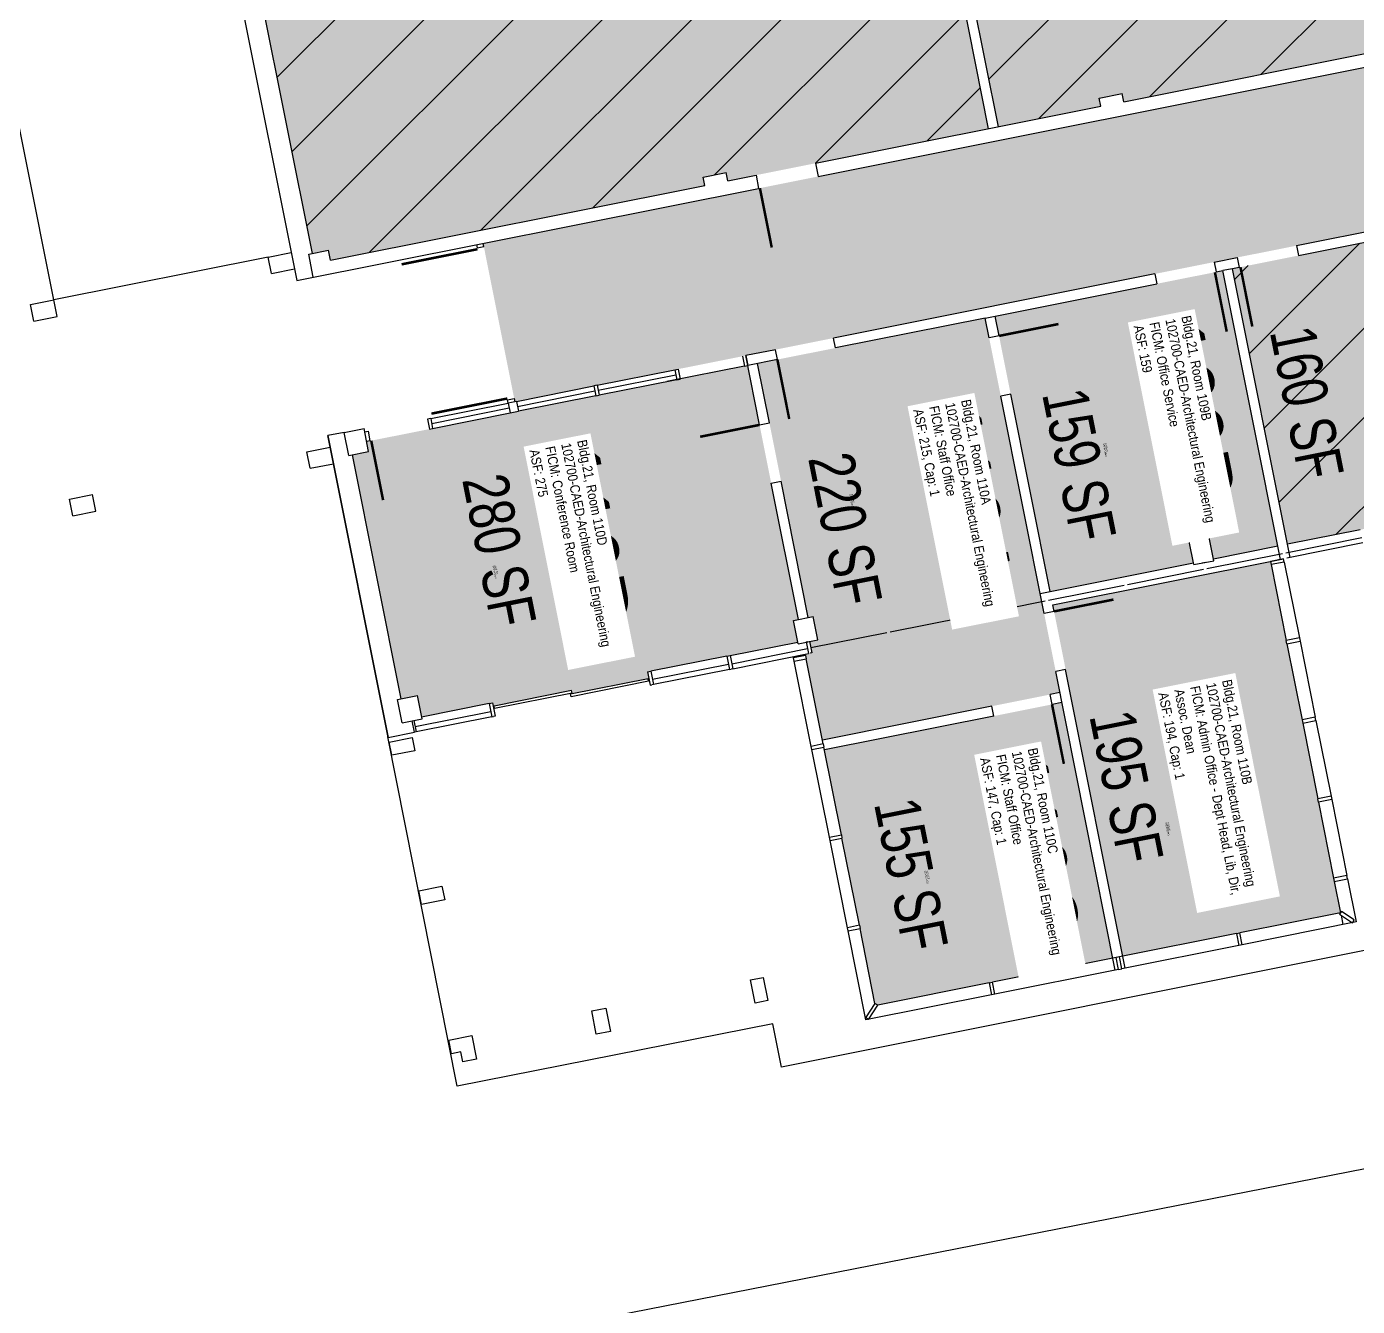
# Model space of a CAD drawing. Header units: inches. Extents: x 69202442 to 69207493, y 27670084 to 27674212.
# Drawn here: x 69204901 to 69205692, y 27672633 to 27673394 of the extents above; entities that cross this region are included whole.
import ezdxf
from ezdxf.enums import TextEntityAlignment as Align

# ---------------------------------------------------------------- set-up
doc = ezdxf.new("R2010")
doc.units = ezdxf.units.IN
doc.header["$LTSCALE"] = 10
doc.header["$MEASUREMENT"] = 0
for name, color, linetype in [('A-DOOR', 2, 'CONTINUOUS'), ('A-GLAZ', 1, 'CONTINUOUS'), ('A-IDEN-RNUM', 7, 'CONTINUOUS'), ('A-IDEN-SNUM', 4, 'CONTINUOUS'), ('A-IDEN-VNUM', 4, 'CONTINUOUS'), ('A-SITE', 3, 'CONTINUOUS'), ('A-WALL', 5, 'CONTINUOUS'), ('AREA-TEXT', 3, 'CONTINUOUS'), ('Rooms-Capacity', 4, 'CONTINUOUS'), ('Rooms-Category-Color', 7, 'CONTINUOUS'), ('Rooms-College-Color', 7, 'CONTINUOUS'), ('Rooms-Department-Color', 7, 'CONTINUOUS'), ('Rooms-Division-Color', 7, 'CONTINUOUS'), ('Rooms-Information', 7, 'CONTINUOUS')]:
    doc.layers.add(name, color=color, linetype=linetype)
doc.styles.add('CP_AREA', font='arial.ttf', dxfattribs={"height": 15})
doc.styles.add('CP_ROOMSNUMBER', font='arial.ttf', dxfattribs={"height": 1})
doc.styles.add('CP_ROOMVNUMBER', font='arial.ttf', dxfattribs={"width": 0.85, "height": 0.075})
pattern_1 = [(45, (0, 0), (-26.516504294, 26.516504294), [])]

msp = doc.modelspace()

# ---------------------------------------------------------------- hatches: boundary and pattern name
at = {"layer": 'Rooms-Capacity'}
h = msp.add_hatch(dxfattribs=at)
h.set_pattern_fill('ANSI31', color=256, scale=300, style=0)
h.set_pattern_definition(pattern_1)
h.paths.add_polyline_path([(69205453.36, 27673779.74), (69205450.81, 27673792.49), (69205390.01, 27673780.35), (69205479.08, 27673334.15), (69205485.94, 27673335.52), (69205525.17, 27673343.35), (69205539.88, 27673346.29), (69205538.9, 27673351.19), (69205552.63, 27673353.93), (69205553.61, 27673349.03), (69205590.87, 27673356.47), (69205596.76, 27673357.64), (69205668.34, 27673371.93), (69205707.57, 27673379.76), (69205723.26, 27673382.89), (69205758.56, 27673389.94), (69205775.23, 27673393.27), (69205774.26, 27673398.17), (69205787.98, 27673400.91), (69205788.96, 27673396.01), (69205873.3, 27673412.84), (69205784.23, 27673859.04), (69205699.9, 27673842.21), (69205702.44, 27673829.46), (69205688.71, 27673826.72), (69205686.17, 27673839.47), (69205507.69, 27673803.84), (69205501.81, 27673802.67), (69205464.54, 27673795.23), (69205467.09, 27673782.48)])
h = msp.add_hatch(dxfattribs=at)
h.set_pattern_fill('ANSI31', color=256, scale=300, style=0)
h.set_pattern_definition(pattern_1)
h.paths.add_polyline_path([(69205384.13, 27673779.18), (69205473.19, 27673332.98), (69205370.22, 27673312.43), (69205334.92, 27673305.38), (69205318.25, 27673302.05), (69205317.27, 27673306.95), (69205303.54, 27673304.21), (69205304.52, 27673299.31), (69205207.44, 27673279.93), (69205168.21, 27673272.1), (69205081.91, 27673254.88), (69205080.74, 27673260.76), (69205070.93, 27673258.8), (69204985.58, 27673686.37), (69204995.39, 27673688.32), (69204992.85, 27673701.07), (69205215.46, 27673745.51), (69205218, 27673732.76), (69205231.73, 27673735.5), (69205229.18, 27673748.25)])
h = msp.add_hatch(dxfattribs=at)
h.set_pattern_fill('ANSI31', color=256, scale=300, style=0)
h.set_pattern_definition(pattern_1)
h.paths.add_polyline_path([(69205618.29, 27673249.77), (69205753.62, 27673276.78), (69205786.31, 27673113.01), (69205650.98, 27673086)])
at = {"layer": 'Rooms-Category-Color', "true_color": 0xe3f498}
for points in [[(69205453.36, 27673779.74), (69205450.81, 27673792.49), (69205390.01, 27673780.35), (69205479.08, 27673334.15), (69205485.94, 27673335.52), (69205525.17, 27673343.35), (69205539.88, 27673346.29), (69205538.9, 27673351.19), (69205552.63, 27673353.93), (69205553.61, 27673349.03), (69205590.87, 27673356.47), (69205596.76, 27673357.64), (69205668.34, 27673371.93), (69205707.57, 27673379.76), (69205723.26, 27673382.89), (69205758.56, 27673389.94), (69205775.23, 27673393.27), (69205774.26, 27673398.17), (69205787.98, 27673400.91), (69205788.96, 27673396.01), (69205873.3, 27673412.84), (69205784.23, 27673859.04), (69205699.9, 27673842.21), (69205702.44, 27673829.46), (69205688.71, 27673826.72), (69205686.17, 27673839.47), (69205507.69, 27673803.84), (69205501.81, 27673802.67), (69205464.54, 27673795.23), (69205467.09, 27673782.48)], [(69205384.13, 27673779.18), (69205473.19, 27673332.98), (69205370.22, 27673312.43), (69205334.92, 27673305.38), (69205318.25, 27673302.05), (69205317.27, 27673306.95), (69205303.54, 27673304.21), (69205304.52, 27673299.31), (69205207.44, 27673279.93), (69205168.21, 27673272.1), (69205081.91, 27673254.88), (69205080.74, 27673260.76), (69205070.93, 27673258.8), (69204985.58, 27673686.37), (69204995.39, 27673688.32), (69204992.85, 27673701.07), (69205215.46, 27673745.51), (69205218, 27673732.76), (69205231.73, 27673735.5), (69205229.18, 27673748.25)]]:
    msp.add_hatch(color=61, dxfattribs=at).paths.add_polyline_path(points)
at = {"layer": 'Rooms-Category-Color', "true_color": 0xadadad}
msp.add_hatch(color=253, dxfattribs=at).paths.add_polyline_path([(69206739.13, 27673468.63), (69206767.56, 27673326.22), (69206768.34, 27673322.29), (69206770.49, 27673311.51), (69206548.87, 27673267.27), (69206546.71, 27673278.05), (69206515.39, 27673434.96), (69206439.88, 27673419.89), (69206381.04, 27673408.14), (69206271.21, 27673386.22), (69206235.91, 27673379.17), (69206215.31, 27673375.06), (69206180.01, 27673368.01), (69206100.58, 27673352.16), (69206040.76, 27673340.22), (69205938.77, 27673319.86), (69205903.46, 27673312.81), (69205889.73, 27673310.07), (69205854.43, 27673303.03), (69205656.34, 27673263.48), (69205621.04, 27673256.44), (69205607.31, 27673253.7), (69205572, 27673246.65), (69205323.9, 27673197.13), (69205288.59, 27673190.08), (69205191.51, 27673170.7), (69205172.72, 27673264.84), (69205209, 27673272.09), (69205336.49, 27673297.53), (69205371.79, 27673304.58), (69205487.51, 27673327.68), (69205526.73, 27673335.51), (69205669.91, 27673364.09), (69205709.14, 27673371.92), (69205724.83, 27673375.05), (69205760.13, 27673382.1), (69205969.01, 27673423.79), (69206004.31, 27673430.84), (69206058.25, 27673441.6), (69206097.47, 27673449.43), (69206277.91, 27673485.45), (69206302.43, 27673490.34), (69206313.22, 27673492.5), (69206341.66, 27673498.17), (69206511.31, 27673532.04), (69206550.54, 27673539.87), (69206666.25, 27673562.97), (69206701.56, 27673570.01), (69206746.67, 27673579.02), (69206754.51, 27673580.58), (69206755.3, 27673576.66), (69206762.34, 27673541.36), (69206774.28, 27673481.54), (69206738, 27673474.3)])
at = {"layer": 'Rooms-Category-Color', "true_color": 0xfa9ba3}
for points in [[(69205618.29, 27673249.77), (69205753.62, 27673276.78), (69205786.31, 27673113.01), (69205650.98, 27673086)], [(69205477.07, 27673221.58), (69205612.4, 27673248.6), (69205645.09, 27673084.83), (69205606.85, 27673077.19), (69205604.3, 27673089.94), (69205592.54, 27673087.59), (69205595.08, 27673074.84), (69205509.76, 27673057.81)], [(69205368.15, 27673021.39), (69205366.78, 27673028.25), (69205371.69, 27673029.23), (69205368.95, 27673042.96), (69205366, 27673042.38), (69205335.86, 27673193.4), (69205471.19, 27673220.41), (69205473.54, 27673208.64), (69205515.62, 27672997.8), (69205374.41, 27672969.61), (69205364.23, 27673020.61), (69205368.15, 27673021.39)], [(69205103.44, 27673147), (69205329.98, 27673192.22), (69205360.12, 27673041.2), (69205357.18, 27673040.61), (69205359.72, 27673027.86), (69205270.48, 27673010.05), (69205271.27, 27673006.13), (69205225.67, 27672997.03), (69205225.27, 27672998.99), (69205178.69, 27672989.69), (69205178.3, 27672991.65), (69205136.13, 27672983.23), (69205133.59, 27672995.98), (69205123.78, 27672994.03), (69205094.81, 27673139.16), (69205104.62, 27673141.12)], [(69205511.33, 27673049.97), (69205640.78, 27673075.81), (69205682.47, 27672866.93), (69205553.02, 27672841.09)], [(69205516.8, 27672991.92), (69205375.58, 27672963.73), (69205405.65, 27672813.09), (69205407.34, 27672812.01), (69205547.14, 27672839.92)]]:
    msp.add_hatch(color=241, dxfattribs=at).paths.add_polyline_path(points)
at = {"layer": 'Rooms-College-Color', "true_color": 0xe3f498}
for points in [[(69205453.36, 27673779.74), (69205450.81, 27673792.49), (69205390.01, 27673780.35), (69205479.08, 27673334.15), (69205485.94, 27673335.52), (69205525.17, 27673343.35), (69205539.88, 27673346.29), (69205538.9, 27673351.19), (69205552.63, 27673353.93), (69205553.61, 27673349.03), (69205590.87, 27673356.47), (69205596.76, 27673357.64), (69205668.34, 27673371.93), (69205707.57, 27673379.76), (69205723.26, 27673382.89), (69205758.56, 27673389.94), (69205775.23, 27673393.27), (69205774.26, 27673398.17), (69205787.98, 27673400.91), (69205788.96, 27673396.01), (69205873.3, 27673412.84), (69205784.23, 27673859.04), (69205699.9, 27673842.21), (69205702.44, 27673829.46), (69205688.71, 27673826.72), (69205686.17, 27673839.47), (69205507.69, 27673803.84), (69205501.81, 27673802.67), (69205464.54, 27673795.23), (69205467.09, 27673782.48)], [(69205384.13, 27673779.18), (69205473.19, 27673332.98), (69205370.22, 27673312.43), (69205334.92, 27673305.38), (69205318.25, 27673302.05), (69205317.27, 27673306.95), (69205303.54, 27673304.21), (69205304.52, 27673299.31), (69205207.44, 27673279.93), (69205168.21, 27673272.1), (69205081.91, 27673254.88), (69205080.74, 27673260.76), (69205070.93, 27673258.8), (69204985.58, 27673686.37), (69204995.39, 27673688.32), (69204992.85, 27673701.07), (69205215.46, 27673745.51), (69205218, 27673732.76), (69205231.73, 27673735.5), (69205229.18, 27673748.25)], [(69205618.29, 27673249.77), (69205753.62, 27673276.78), (69205786.31, 27673113.01), (69205650.98, 27673086)], [(69205477.07, 27673221.58), (69205612.4, 27673248.6), (69205645.09, 27673084.83), (69205606.85, 27673077.19), (69205604.3, 27673089.94), (69205592.54, 27673087.59), (69205595.08, 27673074.84), (69205509.76, 27673057.81)], [(69205368.15, 27673021.39), (69205366.78, 27673028.25), (69205371.69, 27673029.23), (69205368.95, 27673042.96), (69205366, 27673042.38), (69205335.86, 27673193.4), (69205471.19, 27673220.41), (69205473.54, 27673208.64), (69205515.62, 27672997.8), (69205374.41, 27672969.61), (69205364.23, 27673020.61), (69205368.15, 27673021.39)], [(69205103.44, 27673147), (69205329.98, 27673192.22), (69205360.12, 27673041.2), (69205357.18, 27673040.61), (69205359.72, 27673027.86), (69205270.48, 27673010.05), (69205271.27, 27673006.13), (69205225.67, 27672997.03), (69205225.27, 27672998.99), (69205178.69, 27672989.69), (69205178.3, 27672991.65), (69205136.13, 27672983.23), (69205133.59, 27672995.98), (69205123.78, 27672994.03), (69205094.81, 27673139.16), (69205104.62, 27673141.12)], [(69205511.33, 27673049.97), (69205640.78, 27673075.81), (69205682.47, 27672866.93), (69205553.02, 27672841.09)], [(69205516.8, 27672991.92), (69205375.58, 27672963.73), (69205405.65, 27672813.09), (69205407.34, 27672812.01), (69205547.14, 27672839.92)]]:
    msp.add_hatch(color=61, dxfattribs=at).paths.add_polyline_path(points)
at = {"layer": 'Rooms-College-Color', "true_color": 0xadadad}
msp.add_hatch(color=253, dxfattribs=at).paths.add_polyline_path([(69206739.13, 27673468.63), (69206767.56, 27673326.22), (69206768.34, 27673322.29), (69206770.49, 27673311.51), (69206548.87, 27673267.27), (69206546.71, 27673278.05), (69206515.39, 27673434.96), (69206439.88, 27673419.89), (69206381.04, 27673408.14), (69206271.21, 27673386.22), (69206235.91, 27673379.17), (69206215.31, 27673375.06), (69206180.01, 27673368.01), (69206100.58, 27673352.16), (69206040.76, 27673340.22), (69205938.77, 27673319.86), (69205903.46, 27673312.81), (69205889.73, 27673310.07), (69205854.43, 27673303.03), (69205656.34, 27673263.48), (69205621.04, 27673256.44), (69205607.31, 27673253.7), (69205572, 27673246.65), (69205323.9, 27673197.13), (69205288.59, 27673190.08), (69205191.51, 27673170.7), (69205172.72, 27673264.84), (69205209, 27673272.09), (69205336.49, 27673297.53), (69205371.79, 27673304.58), (69205487.51, 27673327.68), (69205526.73, 27673335.51), (69205669.91, 27673364.09), (69205709.14, 27673371.92), (69205724.83, 27673375.05), (69205760.13, 27673382.1), (69205969.01, 27673423.79), (69206004.31, 27673430.84), (69206058.25, 27673441.6), (69206097.47, 27673449.43), (69206277.91, 27673485.45), (69206302.43, 27673490.34), (69206313.22, 27673492.5), (69206341.66, 27673498.17), (69206511.31, 27673532.04), (69206550.54, 27673539.87), (69206666.25, 27673562.97), (69206701.56, 27673570.01), (69206746.67, 27673579.02), (69206754.51, 27673580.58), (69206755.3, 27673576.66), (69206762.34, 27673541.36), (69206774.28, 27673481.54), (69206738, 27673474.3)])
at = {"layer": 'Rooms-Department-Color', "true_color": 0xe3f498}
for points in [[(69205453.36, 27673779.74), (69205450.81, 27673792.49), (69205390.01, 27673780.35), (69205479.08, 27673334.15), (69205485.94, 27673335.52), (69205525.17, 27673343.35), (69205539.88, 27673346.29), (69205538.9, 27673351.19), (69205552.63, 27673353.93), (69205553.61, 27673349.03), (69205590.87, 27673356.47), (69205596.76, 27673357.64), (69205668.34, 27673371.93), (69205707.57, 27673379.76), (69205723.26, 27673382.89), (69205758.56, 27673389.94), (69205775.23, 27673393.27), (69205774.26, 27673398.17), (69205787.98, 27673400.91), (69205788.96, 27673396.01), (69205873.3, 27673412.84), (69205784.23, 27673859.04), (69205699.9, 27673842.21), (69205702.44, 27673829.46), (69205688.71, 27673826.72), (69205686.17, 27673839.47), (69205507.69, 27673803.84), (69205501.81, 27673802.67), (69205464.54, 27673795.23), (69205467.09, 27673782.48)], [(69205384.13, 27673779.18), (69205473.19, 27673332.98), (69205370.22, 27673312.43), (69205334.92, 27673305.38), (69205318.25, 27673302.05), (69205317.27, 27673306.95), (69205303.54, 27673304.21), (69205304.52, 27673299.31), (69205207.44, 27673279.93), (69205168.21, 27673272.1), (69205081.91, 27673254.88), (69205080.74, 27673260.76), (69205070.93, 27673258.8), (69204985.58, 27673686.37), (69204995.39, 27673688.32), (69204992.85, 27673701.07), (69205215.46, 27673745.51), (69205218, 27673732.76), (69205231.73, 27673735.5), (69205229.18, 27673748.25)], [(69205618.29, 27673249.77), (69205753.62, 27673276.78), (69205786.31, 27673113.01), (69205650.98, 27673086)], [(69205477.07, 27673221.58), (69205612.4, 27673248.6), (69205645.09, 27673084.83), (69205606.85, 27673077.19), (69205604.3, 27673089.94), (69205592.54, 27673087.59), (69205595.08, 27673074.84), (69205509.76, 27673057.81)], [(69205368.15, 27673021.39), (69205366.78, 27673028.25), (69205371.69, 27673029.23), (69205368.95, 27673042.96), (69205366, 27673042.38), (69205335.86, 27673193.4), (69205471.19, 27673220.41), (69205473.54, 27673208.64), (69205515.62, 27672997.8), (69205374.41, 27672969.61), (69205364.23, 27673020.61), (69205368.15, 27673021.39)], [(69205103.44, 27673147), (69205329.98, 27673192.22), (69205360.12, 27673041.2), (69205357.18, 27673040.61), (69205359.72, 27673027.86), (69205270.48, 27673010.05), (69205271.27, 27673006.13), (69205225.67, 27672997.03), (69205225.27, 27672998.99), (69205178.69, 27672989.69), (69205178.3, 27672991.65), (69205136.13, 27672983.23), (69205133.59, 27672995.98), (69205123.78, 27672994.03), (69205094.81, 27673139.16), (69205104.62, 27673141.12)], [(69205511.33, 27673049.97), (69205640.78, 27673075.81), (69205682.47, 27672866.93), (69205553.02, 27672841.09)], [(69205516.8, 27672991.92), (69205375.58, 27672963.73), (69205405.65, 27672813.09), (69205407.34, 27672812.01), (69205547.14, 27672839.92)]]:
    msp.add_hatch(color=61, dxfattribs=at).paths.add_polyline_path(points)
at = {"layer": 'Rooms-Department-Color', "true_color": 0xacacac}
msp.add_hatch(color=253, dxfattribs=at).paths.add_polyline_path([(69206739.13, 27673468.63), (69206767.56, 27673326.22), (69206768.34, 27673322.29), (69206770.49, 27673311.51), (69206548.87, 27673267.27), (69206546.71, 27673278.05), (69206515.39, 27673434.96), (69206439.88, 27673419.89), (69206381.04, 27673408.14), (69206271.21, 27673386.22), (69206235.91, 27673379.17), (69206215.31, 27673375.06), (69206180.01, 27673368.01), (69206100.58, 27673352.16), (69206040.76, 27673340.22), (69205938.77, 27673319.86), (69205903.46, 27673312.81), (69205889.73, 27673310.07), (69205854.43, 27673303.03), (69205656.34, 27673263.48), (69205621.04, 27673256.44), (69205607.31, 27673253.7), (69205572, 27673246.65), (69205323.9, 27673197.13), (69205288.59, 27673190.08), (69205191.51, 27673170.7), (69205172.72, 27673264.84), (69205209, 27673272.09), (69205336.49, 27673297.53), (69205371.79, 27673304.58), (69205487.51, 27673327.68), (69205526.73, 27673335.51), (69205669.91, 27673364.09), (69205709.14, 27673371.92), (69205724.83, 27673375.05), (69205760.13, 27673382.1), (69205969.01, 27673423.79), (69206004.31, 27673430.84), (69206058.25, 27673441.6), (69206097.47, 27673449.43), (69206277.91, 27673485.45), (69206302.43, 27673490.34), (69206313.22, 27673492.5), (69206341.66, 27673498.17), (69206511.31, 27673532.04), (69206550.54, 27673539.87), (69206666.25, 27673562.97), (69206701.56, 27673570.01), (69206746.67, 27673579.02), (69206754.51, 27673580.58), (69206755.3, 27673576.66), (69206762.34, 27673541.36), (69206774.28, 27673481.54), (69206738, 27673474.3)])
at = {"layer": 'Rooms-Division-Color', "true_color": 0xe3f498}
for points in [[(69205453.36, 27673779.74), (69205450.81, 27673792.49), (69205390.01, 27673780.35), (69205479.08, 27673334.15), (69205485.94, 27673335.52), (69205525.17, 27673343.35), (69205539.88, 27673346.29), (69205538.9, 27673351.19), (69205552.63, 27673353.93), (69205553.61, 27673349.03), (69205590.87, 27673356.47), (69205596.76, 27673357.64), (69205668.34, 27673371.93), (69205707.57, 27673379.76), (69205723.26, 27673382.89), (69205758.56, 27673389.94), (69205775.23, 27673393.27), (69205774.26, 27673398.17), (69205787.98, 27673400.91), (69205788.96, 27673396.01), (69205873.3, 27673412.84), (69205784.23, 27673859.04), (69205699.9, 27673842.21), (69205702.44, 27673829.46), (69205688.71, 27673826.72), (69205686.17, 27673839.47), (69205507.69, 27673803.84), (69205501.81, 27673802.67), (69205464.54, 27673795.23), (69205467.09, 27673782.48)], [(69205384.13, 27673779.18), (69205473.19, 27673332.98), (69205370.22, 27673312.43), (69205334.92, 27673305.38), (69205318.25, 27673302.05), (69205317.27, 27673306.95), (69205303.54, 27673304.21), (69205304.52, 27673299.31), (69205207.44, 27673279.93), (69205168.21, 27673272.1), (69205081.91, 27673254.88), (69205080.74, 27673260.76), (69205070.93, 27673258.8), (69204985.58, 27673686.37), (69204995.39, 27673688.32), (69204992.85, 27673701.07), (69205215.46, 27673745.51), (69205218, 27673732.76), (69205231.73, 27673735.5), (69205229.18, 27673748.25)], [(69205618.29, 27673249.77), (69205753.62, 27673276.78), (69205786.31, 27673113.01), (69205650.98, 27673086)], [(69205477.07, 27673221.58), (69205612.4, 27673248.6), (69205645.09, 27673084.83), (69205606.85, 27673077.19), (69205604.3, 27673089.94), (69205592.54, 27673087.59), (69205595.08, 27673074.84), (69205509.76, 27673057.81)], [(69205368.15, 27673021.39), (69205366.78, 27673028.25), (69205371.69, 27673029.23), (69205368.95, 27673042.96), (69205366, 27673042.38), (69205335.86, 27673193.4), (69205471.19, 27673220.41), (69205473.54, 27673208.64), (69205515.62, 27672997.8), (69205374.41, 27672969.61), (69205364.23, 27673020.61), (69205368.15, 27673021.39)], [(69205103.44, 27673147), (69205329.98, 27673192.22), (69205360.12, 27673041.2), (69205357.18, 27673040.61), (69205359.72, 27673027.86), (69205270.48, 27673010.05), (69205271.27, 27673006.13), (69205225.67, 27672997.03), (69205225.27, 27672998.99), (69205178.69, 27672989.69), (69205178.3, 27672991.65), (69205136.13, 27672983.23), (69205133.59, 27672995.98), (69205123.78, 27672994.03), (69205094.81, 27673139.16), (69205104.62, 27673141.12)], [(69205511.33, 27673049.97), (69205640.78, 27673075.81), (69205682.47, 27672866.93), (69205553.02, 27672841.09)], [(69205516.8, 27672991.92), (69205375.58, 27672963.73), (69205405.65, 27672813.09), (69205407.34, 27672812.01), (69205547.14, 27672839.92)]]:
    msp.add_hatch(color=61, dxfattribs=at).paths.add_polyline_path(points)
at = {"layer": 'Rooms-Division-Color', "true_color": 0xadadad}
msp.add_hatch(color=253, dxfattribs=at).paths.add_polyline_path([(69206739.13, 27673468.63), (69206767.56, 27673326.22), (69206768.34, 27673322.29), (69206770.49, 27673311.51), (69206548.87, 27673267.27), (69206546.71, 27673278.05), (69206515.39, 27673434.96), (69206439.88, 27673419.89), (69206381.04, 27673408.14), (69206271.21, 27673386.22), (69206235.91, 27673379.17), (69206215.31, 27673375.06), (69206180.01, 27673368.01), (69206100.58, 27673352.16), (69206040.76, 27673340.22), (69205938.77, 27673319.86), (69205903.46, 27673312.81), (69205889.73, 27673310.07), (69205854.43, 27673303.03), (69205656.34, 27673263.48), (69205621.04, 27673256.44), (69205607.31, 27673253.7), (69205572, 27673246.65), (69205323.9, 27673197.13), (69205288.59, 27673190.08), (69205191.51, 27673170.7), (69205172.72, 27673264.84), (69205209, 27673272.09), (69205336.49, 27673297.53), (69205371.79, 27673304.58), (69205487.51, 27673327.68), (69205526.73, 27673335.51), (69205669.91, 27673364.09), (69205709.14, 27673371.92), (69205724.83, 27673375.05), (69205760.13, 27673382.1), (69205969.01, 27673423.79), (69206004.31, 27673430.84), (69206058.25, 27673441.6), (69206097.47, 27673449.43), (69206277.91, 27673485.45), (69206302.43, 27673490.34), (69206313.22, 27673492.5), (69206341.66, 27673498.17), (69206511.31, 27673532.04), (69206550.54, 27673539.87), (69206666.25, 27673562.97), (69206701.56, 27673570.01), (69206746.67, 27673579.02), (69206754.51, 27673580.58), (69206755.3, 27673576.66), (69206762.34, 27673541.36), (69206774.28, 27673481.54), (69206738, 27673474.3)])

# ---------------------------------------------------------------- linework, layer by layer
at = {"layer": 'A-DOOR'}
for p, q in [((69205270.78, 27673006.03), (69205224.69, 27672996.83)), ((69205271.07, 27673004.56), (69205224.98, 27672995.36)), ((69205271.07, 27673004.56), (69205270.78, 27673006.03)), ((69205225.27, 27672998.99), (69205179.18, 27672989.79)), ((69205225.57, 27672997.52), (69205179.48, 27672988.32)), ((69205224.98, 27672995.36), (69205224.69, 27672996.83)), ((69205225.57, 27672997.52), (69205225.27, 27672998.99)), ((69205179.48, 27672988.32), (69205179.18, 27672989.79))]:
    msp.add_line(p, q, dxfattribs=at)
for points in [[(69205337.22, 27673297.68, 1.5, 1.5, 0), (69205344.27, 27673262.38, 0, 0, 0), (69205345, 27673262.52, 0, 0, 0.414214), (69205371.5, 27673306.05, 0, 0, 0.414214)], [(69205169.33, 27673261.36, 1.5, 1.5, 0), (69205124.22, 27673252.36, 0, 0, 0), (69205124.08, 27673253.09, 0, 0, 0.414214), (69205178.19, 27673216.99, 0, 0, 0.414214)], [(69205622.95, 27673250.7, 1.5, 1.5, 0), (69205629.99, 27673215.4, 0, 0, 0), (69205630.73, 27673215.54, 0, 0, 0.414214), (69205657.22, 27673259.07, 0, 0, 0.414214)], [(69205607.75, 27673247.67, 1.5, 1.5, 0), (69205614.79, 27673212.36, 0, 0, 0), (69205614.06, 27673212.22, 0, 0, -0.414214), (69205572.88, 27673242.24, 0, 0, -0.414214)], [(69205187.05, 27673172.61, 1.5, 1.5, 0), (69205141.94, 27673163.61, 0, 0, 0), (69205142.08, 27673162.87, 0, 0, -0.414214), (69205178.19, 27673216.99, 0, 0, -0.414214)], [(69205479.42, 27673209.82, 1.5, 1.5, 0), (69205514.73, 27673216.86, 0, 0, 0), (69205514.87, 27673216.13, 0, 0, -0.414214), (69205484.85, 27673174.95, 0, 0, -0.414214)], [(69205347.63, 27673195.74, 1.5, 1.5, 0), (69205354.67, 27673160.44, 0, 0, 0), (69205355.41, 27673160.59, 0, 0, 0.414214), (69205381.9, 27673204.12, 0, 0, 0.414214)], [(69205106.14, 27673147.54, 1.5, 1.5, 0), (69205113.19, 27673112.24, 0, 0, 0), (69205113.92, 27673112.39, 0, 0, 0.414214), (69205140.42, 27673155.91, 0, 0, 0.414214)], [(69205337.02, 27673156.92, 1.5, 1.5, 0), (69205301.72, 27673149.87, 0, 0, 0), (69205301.87, 27673149.14, 0, 0, 0.414214), (69205345.39, 27673122.64, 0, 0, 0.414214)], [(69205512.11, 27673046.05, 1.5, 1.5, 0), (69205547.42, 27673053.09, 0, 0, 0), (69205547.56, 27673052.36, 0, 0, -0.414214), (69205517.54, 27673011.18, 0, 0, -0.414214)], [(69205510.91, 27672990.74, 1.5, 1.5, 0), (69205517.96, 27672955.44, 0, 0, 0), (69205517.23, 27672955.29, 0, 0, -0.414214), (69205476.05, 27672985.31, 0, 0, -0.414214)]]:
    msp.add_lwpolyline(points, format="xyseb", dxfattribs=at)
at = {"layer": 'A-GLAZ'}
for p, q in [((69205328.01, 27673191.83), (69205281.92, 27673182.63)), ((69205240.54, 27673180.49), (69205286.63, 27673189.69)), ((69205241.13, 27673177.55), (69205287.22, 27673186.75)), ((69205287.81, 27673183.8), (69205241.72, 27673174.6)), ((69205192.49, 27673170.9), (69205238.58, 27673180.1)), ((69205193.08, 27673167.95), (69205239.17, 27673177.15)), ((69205141.5, 27673160.72), (69205187.59, 27673169.92)), ((69205239.75, 27673174.21), (69205193.66, 27673165.01)), ((69205142.08, 27673157.78), (69205188.17, 27673166.98)), ((69205142.67, 27673154.83), (69205188.76, 27673164.03)), ((69205695.1, 27673089.71), (69205649.99, 27673080.71)), ((69205694.13, 27673094.61), (69205650.98, 27673086)), ((69205695.69, 27673086.77), (69205650.58, 27673077.77)), ((69205648.03, 27673080.32), (69205602.92, 27673071.31)), ((69205641.17, 27673073.85), (69205650.17, 27673028.74)), ((69205649.02, 27673075.41), (69205658.03, 27673030.3)), ((69205600.96, 27673070.92), (69205555.85, 27673061.92)), ((69205553.89, 27673061.52), (69205508.78, 27673052.52)), ((69205506.82, 27673052.13), (69205461.71, 27673043.12)), ((69205459.75, 27673042.73), (69205414.64, 27673033.73)), ((69205319.52, 27673019.84), (69205359.72, 27673027.86)), ((69205412.68, 27673033.34), (69205367.57, 27673024.33)), ((69205650.56, 27673026.77), (69205659.57, 27672981.66)), ((69205658.42, 27673028.34), (69205667.42, 27672983.23)), ((69205317.55, 27673019.45), (69205272.44, 27673010.44)), ((69205320.49, 27673014.94), (69205365.6, 27673023.94)), ((69205321.08, 27673011.99), (69205366.19, 27673021)), ((69205357.26, 27673018.5), (69205357.12, 27673019.19)), ((69205364.37, 27673019.92), (69205364.23, 27673020.61)), ((69205374.88, 27672967.26), (69205364.76, 27673017.96)), ((69205318.53, 27673014.54), (69205273.42, 27673005.54)), ((69205319.12, 27673011.6), (69205274.01, 27673002.6)), ((69205367.78, 27672965.85), (69205357.65, 27673016.54)), ((69205177.32, 27672986.36), (69205132.21, 27672977.35)), ((69205176.34, 27672991.26), (69205136.13, 27672983.23)), ((69205177.91, 27672983.41), (69205132.8, 27672974.41)), ((69205659.96, 27672979.7), (69205668.96, 27672934.59)), ((69205667.82, 27672981.27), (69205676.82, 27672936.16)), ((69205378.55, 27672911.9), (69205368.17, 27672963.88)), ((69205385.65, 27672913.31), (69205375.27, 27672965.3)), ((69205669.35, 27672932.63), (69205678.36, 27672887.52)), ((69205677.21, 27672934.2), (69205686.22, 27672889.09)), ((69205389.3, 27672858.05), (69205378.94, 27672909.93)), ((69205396.4, 27672859.47), (69205386.04, 27672911.35)), ((69205678.75, 27672885.56), (69205682.47, 27672866.93)), ((69205686.61, 27672887.13), (69205691.73, 27672861.45)), ((69205682.47, 27672866.93), (69205622.59, 27672854.98)), ((69205691.73, 27672861.45), (69205624, 27672847.93)), ((69205682.75, 27672865.54), (69205683.88, 27672859.88)), ((69205400.24, 27672803.24), (69205389.69, 27672856.09)), ((69205405.65, 27672813.09), (69205396.79, 27672857.51)), ((69205620.63, 27672854.58), (69205551.06, 27672840.7)), ((69205622.03, 27672847.53), (69205552.48, 27672833.65)), ((69205549.1, 27672840.31), (69205475.45, 27672825.6)), ((69205550.52, 27672833.26), (69205476.85, 27672818.55)), ((69205473.49, 27672825.21), (69205407.34, 27672812.01)), ((69205474.89, 27672818.16), (69205400.23, 27672803.26))]:
    msp.add_line(p, q, dxfattribs=at)
at = {"layer": 'A-SITE'}
for p, q in [((69204917.36, 27673231.21), (69204843.96, 27673598.95)), ((69205044.85, 27673256.65), (69204917.36, 27673231.21))]:
    msp.add_line(p, q, dxfattribs=at)
msp.add_lwpolyline([(69205873.15, 27673122.63), (69205907.88, 27672948.73), (69206009.86, 27672968.56), (69206016.63, 27672933.7), (69205706.63, 27672872.42), (69205711.63, 27672847.41), (69205350.04, 27672775.19), (69205344.95, 27672800.95), (69205157.27, 27672763.92), (69205116.06, 27672971.41)], dxfattribs=at)
for points in [[(69205116.78, 27672968.32), (69205130.45, 27672971.05), (69205132.01, 27672963.25), (69205118.34, 27672960.52)], [(69205134.4, 27672879.93), (69205148.19, 27672882.69), (69205149.82, 27672874.53), (69205136.03, 27672871.77)], [(69205331.64, 27672826.96), (69205339.19, 27672828.47), (69205341.92, 27672814.79), (69205334.37, 27672813.28)], [(69205237.22, 27672808.56), (69205245.55, 27672810.22), (69205248.31, 27672796.39), (69205239.98, 27672794.72)], [(69205152.19, 27672791.15), (69205165.89, 27672793.89), (69205168.67, 27672779.99), (69205160.59, 27672778.38), (69205159.43, 27672784.2), (69205153.8, 27672783.07), (69205152.19, 27672791.15)], [(69205118.98, 27672601.64), (69205829.47, 27672740.95), (69205847.62, 27672666.32), (69205915.84, 27672678.78), (69205930.36, 27672617.49), (69205869.11, 27672604.47), (69205865.85, 27672606.87), (69205852.81, 27672577.68), (69205851.1, 27672576.11), (69205845.52, 27672577.7), (69205574.16, 27672445.92), (69205483.89, 27672380.88), (69205487.43, 27672371.05), (69205383.22, 27672345.92), (69205284.29, 27672357.74), (69205133.97, 27672529.89)]]:
    msp.add_lwpolyline(points, close=True, dxfattribs=at)
at = {"layer": 'A-WALL'}
for p, q in [((69205473.19, 27673332.98), (69205384.13, 27673779.18)), ((69205479.08, 27673334.15), (69205390.01, 27673780.35)), ((69204969.71, 27673704.61), (69205061.9, 27673242.72)), ((69204985.58, 27673686.37), (69205070.93, 27673258.8)), ((69205553.61, 27673349.03), (69205723.26, 27673382.89)), ((69205371.79, 27673304.58), (69205724.83, 27673375.05)), ((69205538.9, 27673351.19), (69205552.63, 27673353.93)), ((69205539.88, 27673346.29), (69205538.9, 27673351.19)), ((69205553.61, 27673349.03), (69205552.63, 27673353.93)), ((69205370.22, 27673312.43), (69205539.88, 27673346.29)), ((69205370.22, 27673312.43), (69205371.79, 27673304.58)), ((69205303.54, 27673304.21), (69205317.27, 27673306.95)), ((69205304.52, 27673299.31), (69205303.54, 27673304.21)), ((69205318.25, 27673302.05), (69205317.27, 27673306.95)), ((69205318.25, 27673302.05), (69205334.92, 27673305.38)), ((69205334.92, 27673305.38), (69205336.49, 27673297.53)), ((69205656.34, 27673263.48), (69205854.43, 27673303.03)), ((69205061.9, 27673242.72), (69205336.49, 27673297.53)), ((69205081.91, 27673254.88), (69205304.52, 27673299.31)), ((69205657.51, 27673257.6), (69205753.62, 27673276.78)), ((69205168.79, 27673264.06), (69205169.19, 27673262.1)), ((69205169.19, 27673262.1), (69205173.11, 27673262.88)), ((69205173.11, 27673262.88), (69205172.72, 27673264.84)), ((69205656.34, 27673263.48), (69205657.51, 27673257.6)), ((69205044.85, 27673256.65), (69205058.58, 27673259.4)), ((69205046.8, 27673246.85), (69205044.85, 27673256.65)), ((69205068.97, 27673258.41), (69205080.74, 27673260.76)), ((69205071.71, 27673244.68), (69205068.97, 27673258.41)), ((69205081.91, 27673254.88), (69205080.74, 27673260.76)), ((69205607.31, 27673253.7), (69205621.04, 27673256.44)), ((69205621.04, 27673256.44), (69205622.21, 27673250.55)), ((69205046.8, 27673246.85), (69205060.53, 27673249.59)), ((69205607.31, 27673253.7), (69205608.48, 27673247.81)), ((69205608.48, 27673247.81), (69205612.4, 27673248.6)), ((69205618.29, 27673249.77), (69205612.4, 27673248.6)), ((69205646.66, 27673076.98), (69205612.4, 27673248.6)), ((69205622.21, 27673250.55), (69205618.29, 27673249.77)), ((69205652.54, 27673078.16), (69205618.29, 27673249.77)), ((69205572, 27673246.65), (69205381.05, 27673208.53)), ((69205477.07, 27673221.58), (69205573.18, 27673240.77)), ((69205572, 27673246.65), (69205573.18, 27673240.77)), ((69204903.63, 27673228.47), (69204917.36, 27673231.21)), ((69204919.32, 27673221.4), (69204917.36, 27673231.21)), ((69204905.59, 27673218.66), (69204903.63, 27673228.47)), ((69204905.59, 27673218.66), (69204919.32, 27673221.4)), ((69205471.19, 27673220.41), (69205382.23, 27673202.65)), ((69205471.19, 27673220.41), (69205477.07, 27673221.58)), ((69205473.54, 27673208.64), (69205471.19, 27673220.41)), ((69205479.42, 27673209.82), (69205477.07, 27673221.58)), ((69205382.23, 27673202.65), (69205381.05, 27673208.53)), ((69205479.42, 27673209.82), (69205473.54, 27673208.64)), ((69205346.45, 27673201.63), (69205328.8, 27673198.11)), ((69205347.63, 27673195.74), (69205346.45, 27673201.63)), ((69205326.84, 27673197.71), (69205328.01, 27673191.83)), ((69205328.01, 27673191.83), (69205329.98, 27673192.22)), ((69205328.8, 27673198.11), (69205329.98, 27673192.22)), ((69205337.02, 27673156.92), (69205328.8, 27673198.11)), ((69205347.63, 27673195.74), (69205329.98, 27673192.22)), ((69205342.91, 27673158.09), (69205335.86, 27673193.4)), ((69205286.63, 27673189.69), (69205288.59, 27673190.08)), ((69205286.63, 27673189.69), (69205287.81, 27673183.8)), ((69205287.81, 27673183.8), (69205289.77, 27673184.2)), ((69205288.59, 27673190.08), (69205289.77, 27673184.2)), ((69205240.54, 27673180.49), (69205238.58, 27673180.1)), ((69205238.58, 27673180.1), (69205239.75, 27673174.21)), ((69205240.54, 27673180.49), (69205241.72, 27673174.6)), ((69205187.19, 27673171.88), (69205191.12, 27673172.66)), ((69205187.59, 27673169.92), (69205187.19, 27673171.88)), ((69205192.49, 27673170.9), (69205187.59, 27673169.92)), ((69205187.59, 27673169.92), (69205188.76, 27673164.03)), ((69205191.12, 27673172.66), (69205191.51, 27673170.7)), ((69205192.49, 27673170.9), (69205193.66, 27673165.01)), ((69205239.75, 27673174.21), (69205241.72, 27673174.6)), ((69205486.33, 27673175.22), (69205480.44, 27673174.04)), ((69205506.23, 27673044.87), (69205480.44, 27673174.04)), ((69205509.76, 27673057.81), (69205486.33, 27673175.22)), ((69205141.5, 27673160.72), (69205139.53, 27673160.33)), ((69205139.53, 27673160.33), (69205140.71, 27673154.44)), ((69205141.5, 27673160.72), (69205142.67, 27673154.83)), ((69205188.76, 27673164.03), (69205193.66, 27673165.01)), ((69205090.11, 27673152.5), (69205080.3, 27673150.54)), ((69205090.11, 27673152.5), (69205101.88, 27673154.85)), ((69205092.85, 27673138.77), (69205090.11, 27673152.5)), ((69205104.62, 27673141.12), (69205101.88, 27673154.85)), ((69205102.27, 27673152.89), (69205104.23, 27673153.28)), ((69205104.23, 27673153.28), (69205105.41, 27673147.4)), ((69205140.71, 27673154.44), (69205142.67, 27673154.83)), ((69205337.02, 27673156.92), (69205342.91, 27673158.09)), ((69205116.13, 27672971.08), (69205080.3, 27673150.54)), ((69205080.3, 27673150.54), (69205116.13, 27672971.08)), ((69205105.41, 27673147.4), (69205103.44, 27673147)), ((69205067.94, 27673140.94), (69205081.67, 27673143.68)), ((69205069.9, 27673131.13), (69205067.94, 27673140.94)), ((69205092.85, 27673138.77), (69205104.62, 27673141.12)), ((69205094.81, 27673139.16), (69205123.78, 27672994.03)), ((69205069.9, 27673131.13), (69205083.63, 27673133.87)), ((69205343.93, 27673122.32), (69205349.81, 27673123.49)), ((69205360.12, 27673041.2), (69205343.93, 27673122.32)), ((69205366, 27673042.38), (69205349.81, 27673123.49)), ((69204926.73, 27673112.75), (69204940.46, 27673115.49)), ((69204928.69, 27673102.94), (69204926.73, 27673112.75)), ((69204942.42, 27673105.68), (69204940.46, 27673115.49)), ((69204928.69, 27673102.94), (69204942.42, 27673105.68)), ((69205592.54, 27673087.59), (69205604.3, 27673089.94)), ((69205607.04, 27673076.21), (69205604.3, 27673089.94)), ((69205595.28, 27673073.86), (69205592.54, 27673087.59)), ((69205645.09, 27673084.83), (69205606.85, 27673077.19)), ((69205503.88, 27673056.64), (69205595.08, 27673074.84)), ((69205511.33, 27673049.97), (69205648.62, 27673077.37)), ((69205595.28, 27673073.86), (69205607.04, 27673076.21)), ((69205600.18, 27673074.84), (69205602.14, 27673075.23)), ((69205648.62, 27673077.37), (69205640.78, 27673075.81)), ((69205640.78, 27673075.81), (69205641.17, 27673073.85)), ((69205649.01, 27673075.41), (69205641.17, 27673073.85)), ((69205649.01, 27673075.41), (69205648.62, 27673077.37)), ((69205512.11, 27673046.05), (69205511.33, 27673049.97)), ((69205357.18, 27673040.61), (69205368.95, 27673042.96)), ((69205371.69, 27673029.23), (69205368.95, 27673042.96)), ((69205512.11, 27673046.05), (69205506.23, 27673044.87)), ((69205359.92, 27673026.88), (69205357.18, 27673040.61)), ((69205359.92, 27673026.88), (69205371.69, 27673029.23)), ((69205365.8, 27673028.06), (69205364.82, 27673027.86)), ((69205364.82, 27673027.89), (69205366.19, 27673021)), ((69205365.8, 27673028.06), (69205366.78, 27673028.25)), ((69205366.78, 27673028.28), (69205368.15, 27673021.39)), ((69205658.02, 27673030.3), (69205650.17, 27673028.74)), ((69205650.56, 27673026.77), (69205650.17, 27673028.74)), ((69205650.56, 27673026.77), (69205658.41, 27673028.34)), ((69205658.02, 27673030.3), (69205658.41, 27673028.34)), ((69205317.55, 27673019.45), (69205319.52, 27673019.84)), ((69205317.55, 27673019.45), (69205319.12, 27673011.6)), ((69205319.52, 27673019.84), (69205321.08, 27673011.99)), ((69205364.37, 27673019.92), (69205357.26, 27673018.5)), ((69205357.65, 27673016.54), (69205357.26, 27673018.5)), ((69205357.65, 27673016.54), (69205364.76, 27673017.96)), ((69205364.37, 27673019.92), (69205364.76, 27673017.96)), ((69205368.15, 27673021.39), (69205367.17, 27673021.19)), ((69205270.48, 27673010.05), (69205272.44, 27673010.44)), ((69205270.48, 27673010.05), (69205272.05, 27673002.21)), ((69205272.44, 27673010.44), (69205274.01, 27673002.6)), ((69205319.12, 27673011.6), (69205320.1, 27673011.8)), ((69205321.08, 27673011.99), (69205320.1, 27673011.8)), ((69205519.02, 27673011.45), (69205513.13, 27673010.27)), ((69205548.55, 27672832.86), (69205513.13, 27673010.27)), ((69205554.44, 27672833.98), (69205519.02, 27673011.45)), ((69205272.05, 27673002.21), (69205273.03, 27673002.4)), ((69205274.01, 27673002.6), (69205273.03, 27673002.4)), ((69205121.82, 27672993.63), (69205133.59, 27672995.98)), ((69205136.33, 27672982.25), (69205133.59, 27672995.98)), ((69205515.62, 27672997.8), (69205509.74, 27672996.63)), ((69205510.91, 27672990.74), (69205509.74, 27672996.63)), ((69205124.56, 27672979.9), (69205121.82, 27672993.63)), ((69205176.34, 27672991.26), (69205178.3, 27672991.65)), ((69205176.34, 27672991.26), (69205177.91, 27672983.41)), ((69205178.3, 27672991.65), (69205179.87, 27672983.81)), ((69205475.14, 27672989.72), (69205374.41, 27672969.61)), ((69205476.32, 27672983.84), (69205475.14, 27672989.72)), ((69205516.8, 27672991.92), (69205510.91, 27672990.74)), ((69205124.56, 27672979.9), (69205136.33, 27672982.25)), ((69205130.45, 27672981.08), (69205131.43, 27672981.27)), ((69205131.82, 27672974.21), (69205130.45, 27672981.08)), ((69205131.42, 27672981.3), (69205132.8, 27672974.41)), ((69205177.91, 27672983.41), (69205178.89, 27672983.61)), ((69205179.87, 27672983.81), (69205178.89, 27672983.61)), ((69205476.32, 27672983.84), (69205375.58, 27672963.73)), ((69205667.41, 27672983.23), (69205659.57, 27672981.66)), ((69205659.57, 27672981.66), (69205659.96, 27672979.7)), ((69205659.96, 27672979.7), (69205667.8, 27672981.27)), ((69205667.8, 27672981.27), (69205667.41, 27672983.23)), ((69205116.13, 27672971.08), (69205131.82, 27672974.21)), ((69205132.8, 27672974.41), (69205131.82, 27672974.21)), ((69205374.88, 27672967.26), (69205367.77, 27672965.84)), ((69205368.16, 27672963.88), (69205367.77, 27672965.84)), ((69205368.16, 27672963.88), (69205375.27, 27672965.3)), ((69205374.88, 27672967.26), (69205375.27, 27672965.3)), ((69205676.81, 27672936.16), (69205668.96, 27672934.59)), ((69205669.35, 27672932.63), (69205668.96, 27672934.59)), ((69205677.2, 27672934.2), (69205669.35, 27672932.63)), ((69205676.81, 27672936.16), (69205677.2, 27672934.2)), ((69205378.54, 27672911.89), (69205385.65, 27672913.31)), ((69205378.93, 27672909.93), (69205378.54, 27672911.89)), ((69205378.93, 27672909.93), (69205386.04, 27672911.35)), ((69205385.65, 27672913.31), (69205386.04, 27672911.35)), ((69205686.2, 27672889.09), (69205678.36, 27672887.52)), ((69205678.36, 27672887.52), (69205678.75, 27672885.56)), ((69205678.75, 27672885.56), (69205686.6, 27672887.13)), ((69205686.6, 27672887.13), (69205686.2, 27672889.09)), ((69205683.03, 27672867.76), (69205681.92, 27672866.1)), ((69205690.65, 27672862.67), (69205683.03, 27672867.76)), ((69205396.4, 27672859.47), (69205389.29, 27672858.05)), ((69205396.4, 27672859.47), (69205396.79, 27672857.51)), ((69205681.92, 27672866.1), (69205689.54, 27672861.01)), ((69205689.54, 27672861.01), (69205690.65, 27672862.67)), ((69205389.68, 27672856.09), (69205389.29, 27672858.05)), ((69205389.68, 27672856.09), (69205396.79, 27672857.51)), ((69205620.63, 27672854.58), (69205622.59, 27672854.98)), ((69205620.63, 27672854.58), (69205622.03, 27672847.53)), ((69205624, 27672847.92), (69205622.59, 27672854.98)), ((69205624, 27672847.92), (69205622.03, 27672847.53)), ((69205551.06, 27672840.7), (69205549.1, 27672840.31)), ((69205550.52, 27672833.26), (69205549.11, 27672840.31)), ((69205552.48, 27672833.65), (69205551.06, 27672840.7)), ((69205550.52, 27672833.26), (69205552.48, 27672833.65)), ((69205473.49, 27672825.21), (69205475.45, 27672825.6)), ((69205473.49, 27672825.21), (69205474.9, 27672818.15)), ((69205476.86, 27672818.54), (69205475.45, 27672825.6)), ((69205405.65, 27672813.09), (69205399.97, 27672804.57)), ((69205401.7, 27672803.55), (69205407.34, 27672812.01)), ((69205407.34, 27672812.01), (69205405.65, 27672813.09)), ((69205476.86, 27672818.54), (69205474.9, 27672818.15)), ((69205401.7, 27672803.55), (69205400.03, 27672804.66))]:
    msp.add_line(p, q, dxfattribs=at)

# ---------------------------------------------------------------- texts
at = {"layer": 'A-IDEN-RNUM', "style": 'CP_ROOMSNUMBER', "width": 0.85}
for s, p in [('0109-B0', (69205542.35, 27673145.87)), ('0110-A0', (69205391.51, 27673115.76)), ('0110-D0', (69205179.51, 27673073.45)), ('0110-B0', (69205579.35, 27672920.58)), ('0110-C0', (69205436.18, 27672892))]:
    msp.add_text(s, height=1, rotation=281.29, dxfattribs=at).set_placement(p)
at = {"layer": 'A-IDEN-SNUM', "style": 'CP_ROOMSNUMBER', "width": 0.85}
for s, p in [('02100109B0', (69205541.17, 27673145.66)), ('02100110A0', (69205390.33, 27673115.55)), ('02100110D0', (69205178.33, 27673073.24)), ('02100110B0', (69205578.17, 27672920.37)), ('02100110C0', (69205435, 27672891.79))]:
    msp.add_text(s, height=1, rotation=281.29, dxfattribs=at).set_placement(p)
at = {"layer": 'A-IDEN-VNUM', "style": 'CP_ROOMVNUMBER', "width": 0.85}
for s, p in [('109B', (69205590.16, 27673164.43)), ('110A', (69205457.56, 27673114.24)), ('110D', (69205231.18, 27673089.29)), ('110B', (69205603.25, 27672945.89)), ('110C', (69205497.46, 27672905.81))]:
    msp.add_text(s, height=40.5, rotation=281.28839, dxfattribs=at).set_placement(p, align=Align.MIDDLE_CENTER)
at = {"layer": 'AREA-TEXT', "style": 'CP_AREA', "width": 0.75}
for s, p in [('160 SF', (69205662.47, 27673170.21)), ('159 SF', (69205527.11, 27673133.22)), ('220 SF', (69205387.99, 27673095.03)), ('280 SF', (69205182.31, 27673082.33)), ('195 SF', (69205555.19, 27672941.87)), ('155 SF', (69205427.16, 27672889.7))]:
    msp.add_text(s, height=27, rotation=281.28839, dxfattribs=at).set_placement(p, align=Align.MIDDLE_CENTER)

# ---------------------------------------------------------------- next in the draw order: texts
at = {"layer": 'Rooms-Information', "width": 129.6, "attachment_point": 7, "rotation": 281.28839, "style": 'CP_ROOMVNUMBER', "bg_fill": 3, "box_fill_scale": 1.5, "bg_fill_color": 256, "bg_fill_true_color": 13158600, "bg_fill_transparency": 0}
for s, insert, char_height in [('Bldg.21, Room 109B^M^J102700-CAED-Architectural Engineering^M^JFICM: Office Service^M^JASF: 159', (69205559.31, 27673215.54), 5.7857), ('Bldg.21, Room 110A^M^J102700-CAED-Architectural Engineering^M^JFICM: Staff Office^M^JASF: 215, Cap: 1', (69205426.71, 27673165.38), 5.78571), ('Bldg.21, Room 110D^M^J102700-CAED-Architectural Engineering^M^JFICM: Conference Room^M^JASF: 275', (69205200.07, 27673141.7), 5.7857), ('Bldg.21, Room 110B^M^J102700-CAED-Architectural Engineering^M^JFICM: Admin Office - Dept Head, Lib, Dir, Assoc. Dean^M^JASF: 194, Cap: 1', (69205572.4, 27672996.99), 5.78571), ('Bldg.21, Room 110C^M^J102700-CAED-Architectural Engineering^M^JFICM: Staff Office^M^JASF: 147, Cap: 1', (69205466.35, 27672958.21), 5.78571)]:
    msp.add_mtext(s, dxfattribs=dict(at, insert=insert, char_height=char_height))

doc.saveas('drawing.dxf')
